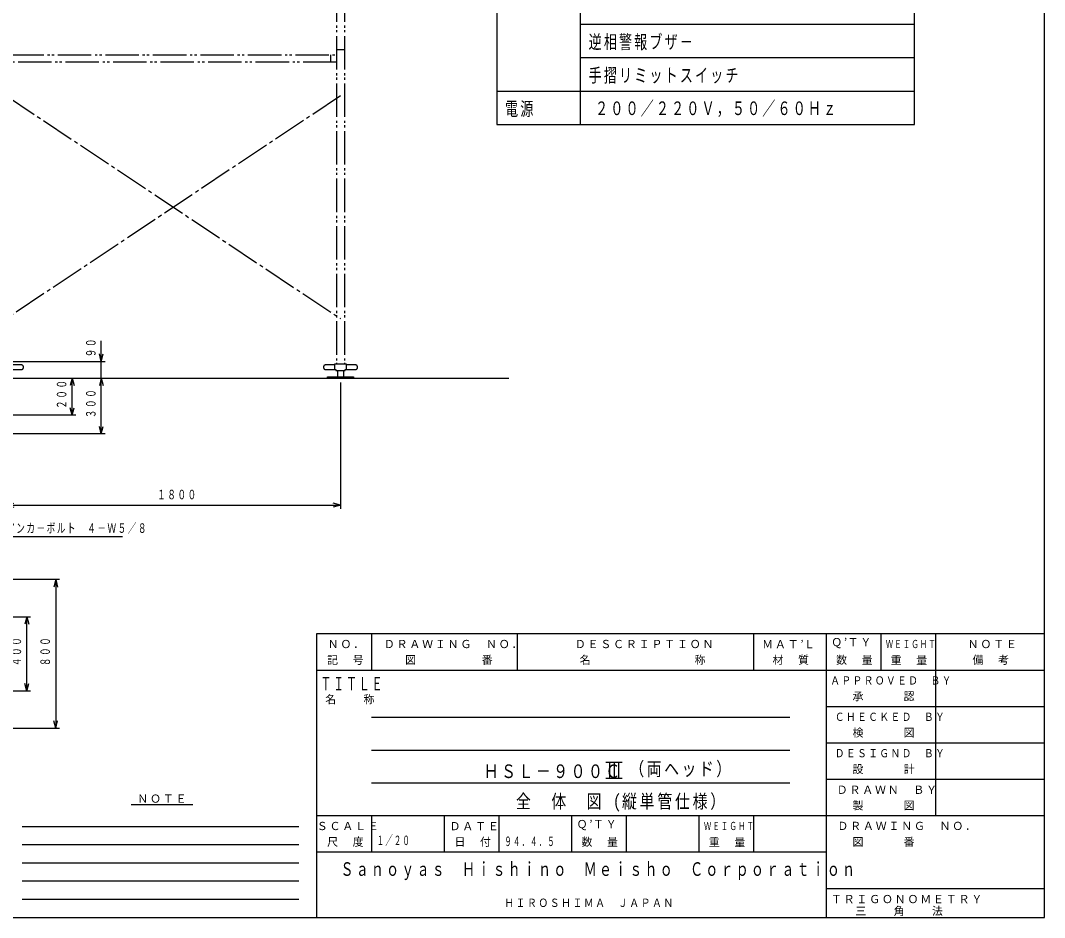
# Model space of a CAD drawing. Units: millimetres, scale not verified. Extents: x -7950 to 7710, y -5600 to 5443.
# Drawn here: x 2193 to 7710, y -5600 to -769 of the extents above; entities that cross this region are included whole.
import ezdxf

# ---------------------------------------------------------------- set-up
doc = ezdxf.new("R2010")
doc.units = ezdxf.units.MM
doc.header["$LTSCALE"] = 20
doc.linetypes.add('CHAIN2', pattern=[12, 9, -1, 1, -1])
doc.linetypes.add('DOUBLE_CHAIN2', pattern=[12.8, 9, -1, 0.6, -0.6, 0.6, -1])
doc.layers.add('0-0_1', color=1, linetype='Continuous')
doc.layers.add('0-3_10', color=7, linetype='Continuous')
doc.styles.add('ＭＳ ゴシック', font='')
doc.styles.get('ＭＳ ゴシック').set_extended_font_data('MS Gothic')

# ---------------------------------------------------------------- blocks, each defined once
blk = doc.blocks.new('D13')
at = {"layer": '0-0_1', "color": 4}
for p, q in [((12326.84, 3221.99), (12326.84, 2541.28)), ((10526.84, 2561.28), (10566.84, 2572)), ((10526.84, 2561.28), (12326.84, 2561.28)), ((10526.84, 2561.28), (10566.84, 2550.56)), ((12326.84, 2561.28), (12286.84, 2572)), ((12326.84, 2561.28), (12286.84, 2550.56))]:
    blk.add_line(p, q, dxfattribs=at)
at = {"layer": '0-0_1', "color": 7, "insert": (11338.84, 2591.28), "char_height": 51.32, "attachment_point": 7, "style": 'ＭＳ ゴシック'}
blk.add_mtext('\\T1.17;\\W0.65;１８００', dxfattribs=at)
blk = doc.blocks.new('D17')
at = {"layer": '0-0_1', "color": 4}
for p, q in [((11038.16, 3244.99), (11027.44, 3204.99)), ((11038.16, 2944.99), (11038.16, 3244.99)), ((11038.16, 3244.99), (11048.88, 3204.99)), ((11038.16, 2944.99), (11027.44, 2984.99)), ((11038.16, 2944.99), (11048.88, 2984.99)), ((11058.16, 2944.99), (10446.84, 2944.99))]:
    blk.add_line(p, q, dxfattribs=at)
at = {"layer": '0-0_1', "color": 7, "insert": (11008.16, 3028.99), "char_height": 51.32, "attachment_point": 7, "rotation": 90, "style": 'ＭＳ ゴシック'}
blk.add_mtext('\\T1.17;\\W0.65;３００', dxfattribs=at)
blk = doc.blocks.new('D18')
at = {"layer": '0-0_1', "color": 4}
for p, q in [((11038.16, 3244.99), (11038.16, 3444.89)), ((11038.16, 3334.99), (11027.44, 3374.99)), ((11038.16, 3334.99), (11048.88, 3374.99)), ((10063.3, 3334.99), (11058.16, 3334.99))]:
    blk.add_line(p, q, dxfattribs=at)
at = {"layer": '0-0_1', "color": 7, "insert": (11008.16, 3356.89), "char_height": 51.32, "attachment_point": 7, "rotation": 90, "style": 'ＭＳ ゴシック'}
blk.add_mtext('\\T1.17;\\W0.65;９０', dxfattribs=at)
blk = doc.blocks.new('D19')
at = {"layer": '0-0_1', "color": 4}
for p, q in [((10880.71, 3244.99), (10869.99, 3204.99)), ((10880.71, 3044.99), (10880.71, 3244.99)), ((10880.71, 3244.99), (10891.43, 3204.99)), ((10900.71, 3044.99), (9990.84, 3044.99)), ((10880.71, 3044.99), (10869.99, 3084.99)), ((10880.71, 3044.99), (10891.43, 3084.99))]:
    blk.add_line(p, q, dxfattribs=at)
at = {"layer": '0-0_1', "color": 7, "insert": (10850.71, 3078.99), "char_height": 51.32, "attachment_point": 7, "rotation": 90, "style": 'ＭＳ ゴシック'}
blk.add_mtext('\\T1.17;\\W0.65;２００', dxfattribs=at)
blk = doc.blocks.new('D22')
at = {"layer": '0-0_1', "color": 4}
for p, q in [((10812.2, 2159.56), (10446.84, 2159.56)), ((10792.2, 2159.56), (10781.48, 2119.56)), ((10792.2, 2159.56), (10792.2, 1359.56)), ((10792.2, 2159.56), (10802.92, 2119.56)), ((10792.2, 1359.56), (10781.48, 1399.56)), ((10792.2, 1359.56), (10802.92, 1399.56)), ((10446.84, 1359.56), (10812.2, 1359.56))]:
    blk.add_line(p, q, dxfattribs=at)
at = {"layer": '0-0_1', "color": 7, "insert": (10762.2, 1693.56), "char_height": 51.32, "attachment_point": 7, "rotation": 90, "style": 'ＭＳ ゴシック'}
blk.add_mtext('\\T1.17;\\W0.65;８００', dxfattribs=at)
blk = doc.blocks.new('D23')
at = {"layer": '0-0_1', "color": 4}
for p, q in [((10072.84, 1959.56), (10656.75, 1959.56)), ((10636.75, 1959.56), (10626.03, 1919.56)), ((10636.75, 1559.56), (10636.75, 1959.56)), ((10636.75, 1959.56), (10647.47, 1919.56)), ((10656.75, 1559.56), (10072.84, 1559.56)), ((10636.75, 1559.56), (10626.03, 1599.56)), ((10636.75, 1559.56), (10647.47, 1599.56))]:
    blk.add_line(p, q, dxfattribs=at)
at = {"layer": '0-0_1', "color": 7, "insert": (10606.75, 1693.56), "char_height": 51.32, "attachment_point": 7, "rotation": 90, "style": 'ＭＳ ゴシック'}
blk.add_mtext('\\T1.17;\\W0.65;４００', dxfattribs=at)
blk = doc.blocks.new('D24')
at = {"layer": '0-0_1', "color": 4}
for q in [(10053.65, 2004.62), (10068.65, 1989.31)]:
    blk.add_line((10032.58, 1968.97), q, dxfattribs=at)
blk.add_lwpolyline([(10032.58, 1968.97), (10464.92, 2392.56), (11152.7, 2392.56)], dxfattribs=at)

msp = doc.modelspace()

# ---------------------------------------------------------------- linework, layer by layer
at = {"layer": '0-0_1', "color": 2, "linetype": 'DOUBLE_CHAIN2'}
for p, q in [((3895.49, 2474.99), (3895.49, -2619.51)), ((3895.49, -925.01), (3938.19, -925.01)), ((2138.19, -953.67), (3895.49, -953.67)), ((3862.84, -953.67), (3862.84, -993.67)), ((3895.49, -993.67), (2138.19, -993.67)), ((2198.34, -2624.51), (2149.84, -2624.51)), ((2208.34, -2638.51), (2208.34, -2634.51)), ((3825.34, -2634.51), (3825.34, -2638.51)), ((3883.84, -2624.51), (3835.34, -2624.51)), ((3883.84, -2619.51), (3883.84, -2648.51)), ((3998.34, -2624.51), (3949.84, -2624.51)), ((4008.34, -2638.51), (4008.34, -2634.51)), ((2142.84, -2648.51), (2198.34, -2648.51)), ((3835.34, -2648.51), (3890.84, -2648.51)), ((3890.84, -2648.51), (3890.84, -2654.51)), ((3890.84, -2654.51), (3942.84, -2654.51)), ((3901.34, -2654.51), (3901.34, -2689.01)), ((3932.34, -2654.51), (3932.34, -2689.01)), ((3942.84, -2648.51), (3998.34, -2648.51)), ((3942.84, -2654.51), (3942.84, -2648.51))]:
    msp.add_line(p, q, dxfattribs=at)
at = {"layer": '0-0_1', "color": 4}
for p, q in [((5208.76, 1190.68), (5208.76, -1329.32)), ((5208.76, -789.32), (7008.76, -789.32)), ((5208.76, -969.32), (7008.76, -969.32)), ((4758.76, -1149.32), (7008.76, -1149.32))]:
    msp.add_line(p, q, dxfattribs=at)
at = {"layer": '0-0_1', "color": 2, "linetype": 'CHAIN2'}
for p, q in [((3916.84, -1175.01), (2116.84, -2375.01)), ((2116.84, -1175.01), (3916.84, -2375.01))]:
    msp.add_line(p, q, dxfattribs=at)
at = {"layer": '0-0_1'}
msp.add_line((-7860.19, -2695.01), (4823.41, -2695.01), dxfattribs=at)
at = {"layer": '0-0_1', "color": 2, "linetype": 'DOUBLE_CHAIN2'}
for points in [[(3895.49, 2474.99), (3938.19, 2474.99), (3938.19, -2619.51)], [(3949.84, -2648.51), (3949.84, -2619.51), (3883.84, -2619.51)], [(3846.84, -2695.01), (3846.84, -2689.01), (3986.84, -2689.01), (3986.84, -2695.01)]]:
    msp.add_lwpolyline(points, dxfattribs=at)
at = {"layer": '0-0_1', "color": 4}
msp.add_lwpolyline([(4758.76, 1370.68), (4758.76, -1329.32), (7008.76, -1329.32), (7008.76, 1370.68)], close=True, dxfattribs=at)
at = {"layer": '0-0_1', "color": 2, "linetype": 'DOUBLE_CHAIN2'}
for centre, start, end in [((2198.34, -2634.51), 0, 90), ((2198.34, -2638.51), 270, 0), ((3835.34, -2634.51), 90, 180), ((3835.34, -2638.51), 180, 270), ((3998.34, -2634.51), 0, 90), ((3998.34, -2638.51), 270, 0)]:
    msp.add_arc(centre, 10, start, end, dxfattribs=at)
at = {"layer": '0-3_10'}
for p, q in [((4084, -4071.2), (4084, -4267.2)), ((4868, -4071.2), (4868, -4267.2)), ((6142, -4071.2), (6142, -4267.2)), ((6534, -4071.2), (6534, -5600)), ((6828, -4071.2), (6828, -4267.2)), ((7122, -4071.2), (7122, -5051.2)), ((3790, -4267.2), (7710, -4267.2)), ((6534, -4463.2), (7710, -4463.2)), ((4084, -4522), (6338, -4522)), ((6534, -4659.2), (7710, -4659.2)), ((4084, -4698.4), (6338, -4698.4)), ((6534, -4855.2), (7710, -4855.2)), ((4084, -4874.8), (6338, -4874.8)), ((3790, -5051.2), (7710, -5051.2)), ((4084, -5051.2), (4084, -5247.2)), ((4476, -5051.2), (4476, -5247.2)), ((4770, -5051.2), (4770, -5247.2)), ((5162, -5051.2), (5162, -5247.2)), ((5456, -5051.2), (5456, -5247.2)), ((5848, -5051.2), (5848, -5247.2)), ((6142, -5051.2), (6142, -5247.2)), ((3790, -5247.2), (6534, -5247.2)), ((6534, -5443.2), (7710, -5443.2))]:
    msp.add_line(p, q, dxfattribs=at)
at = {"layer": '0-3_10', "color": 5}
for p, q in [((5346.56, -4763.66), (5434.97, -4763.66)), ((5367.02, -4763.66), (5367.02, -4849.15)), ((5391.13, -4763.66), (5391.13, -4849.15)), ((5413.78, -4763.66), (5413.78, -4849.15)), ((5346.56, -4849.15), (5434.97, -4849.15)), ((3121.7, -4992.4), (2788.5, -4992.4)), ((2202.4, -5110), (3692, -5110)), ((3692, -5208), (2202.4, -5208)), ((2202.4, -5306), (3692, -5306)), ((3692, -5404), (2202.4, -5404)), ((2202.4, -5502), (3692, -5502))]:
    msp.add_line(p, q, dxfattribs=at)
at = {"layer": '0-3_10'}
msp.add_lwpolyline([(-7950, -5600), (7710, -5600), (7710, 5443.2), (-7950, 5443.2)], close=True, dxfattribs=at)
msp.add_lwpolyline([(3790, -5600), (3790, -4071.2), (7710, -4071.2)], dxfattribs=at)

# ---------------------------------------------------------------- block references
at = {"layer": '0-0_1'}
for name in ['D18', 'D19', 'D17', 'D13', 'D24', 'D22', 'D23']:
    msp.add_blockref(name, (-8410, -5940), dxfattribs=at)

# ---------------------------------------------------------------- texts
at = {"layer": '0-0_1', "color": 7, "attachment_point": 7, "style": 'ＭＳ ゴシック'}
for s, insert, char_height in [('\\T1.17;\\W0.7;逆相警報ブザ－', (5253.76, -929.32), 73.31), ('\\T1.17;\\W0.7;手摺リミットスイッチ', (5253.76, -1109.32), 73.31), ('\\T1.17;\\W0.7;電源', (4803.76, -1289.32), 73.31), ('\\T1.17;\\W0.7;２００／２２０Ｖ，５０／６０Ｈｚ', (5288.76, -1289.32), 73.31), ('\\T1.17;\\W0.65;※アンカ－ボルト\u3000４－Ｗ５／８', (2060.19, -3534.5), 51.32)]:
    msp.add_mtext(s, dxfattribs=dict(at, insert=insert, char_height=char_height))
at = {"layer": '0-3_10', "attachment_point": 7, "style": 'ＭＳ ゴシック'}
for s, insert, char_height in [('\\T1.17;ＮＯ．', (3847.9, -4150.03), 43.11), ('\\T1.17;ＤＲＡＷＩＮＧ\u3000ＮＯ．', (4150.27, -4150.03), 43.11), ('\\T1.17;ＤＥＳＣＲＩＰＴＩＯＮ', (5179.27, -4150.03), 43.11), ('\\T1.17;ＭＡＴ’Ｌ', (6188.67, -4150.03), 43.11), ('\\T1.17;Ｑ’ＴＹ', (6561.07, -4150.03), 43.11), ('\\T1.17;\\W0.65;ＷＥＩＧＨＴ', (6855.07, -4150.03), 43.11), ('\\T1.17;ＮＯＴＥ', (7296.07, -4150.03), 43.11), ('\\T1.17;記\u3000号', (3844.75, -4239.49), 43.11), ('\\T1.17;図\u3000\u3000\u3000\u3000\u3000番', (4264.72, -4239.49), 43.11), ('\\T1.17;名\u3000\u3000\u3000\u3000\u3000\u3000\u3000\u3000称', (5205.52, -4239.49), 43.11), ('\\T1.17;材\u3000質', (6244.32, -4239.49), 43.11), ('\\T1.17;数\u3000量', (6587.32, -4239.49), 43.11), ('\\T1.17;重\u3000量', (6881.32, -4239.49), 43.11), ('\\T1.17;備\u3000考', (7322.32, -4239.49), 43.11), ('\\T1.17;\\W0.85;ＡＰＰＲＯＶＥＤ\u3000ＢＹ', (6556.17, -4346.03), 43.11), ('\\T1.17;\\W0.6;ＴＩＴＬＥ', (3808.95, -4377), 71.85), ('\\T1.17;名\u3000\u3000称', (3834.73, -4451.48), 43.11), ('\\T1.17;承\u3000\u3000\u3000認', (6675.52, -4435.49), 43.11), ('\\T1.17;\\W0.85;ＣＨＥＣＫＥＤ\u3000ＢＹ', (6580.67, -4542.03), 43.11), ('\\T1.17;検\u3000\u3000\u3000図', (6675.52, -4631.49), 43.11), ('\\T1.17;\\W0.85;ＤＥＳＩＧＮＤ\u3000ＢＹ', (6580.67, -4738.03), 43.11), ('\\T1.17;\\W0.8;ＨＳＬ－９００Ｃ', (4688.72, -4850.29), 73.31), ('\\T1.17;\\W0.8;（両ヘッド）', (5473.42, -4845.69), 73.31), ('\\T1.17;設\u3000\u3000\u3000計', (6675.52, -4827.49), 43.11), ('\\T1.17;ＤＲＡＷＮ\u3000ＢＹ', (6590.47, -4934.03), 43.11), ('\\T1.17;ＮＯＴＥ', (2821.99, -4982.6), 43.11), ('\\T1.19;\\W0.8;全\u3000体\u3000図\\~(縦単管仕様）', (4862.5, -5030.52), 73.31), ('\\T1.17;製\u3000\u3000\u3000図', (6675.52, -5023.49), 43.11), ('\\T1.17;Ｑ’ＴＹ', (5189.07, -5130.03), 43.11), ('\\T1.17;ＳＣＡＬＥ', (3789.1, -5130.03), 43.11), ('\\T1.17;ＤＡＴＥ', (4504.5, -5130.03), 43.11), ('\\T1.17;\\W0.65;ＷＥＩＧＨＴ', (5875.07, -5130.03), 43.11), ('\\T1.17;ＤＲＡＷＩＮＧ\u3000ＮＯ．', (6594.07, -5129.54), 43.11), ('\\T1.17;尺\u3000度', (3844.75, -5219.49), 43.11), ('\\T1.17;\\W0.55;１／２０', (4111.92, -5216.17), 51.32), ('\\T1.17;日\u3000付', (4530.75, -5219.49), 43.11), ('\\T1.17;\\W0.55;９４．４．５', (4799.86, -5216.17), 51.32), ('\\T1.17;数\u3000量', (5215.32, -5219.49), 43.11), ('\\T1.17;重\u3000量', (5901.32, -5219.49), 43.11), ('\\T1.17;図\u3000\u3000\u3000番', (6675.52, -5219.49), 43.11), ('\\T1.17;\\W0.7;Ｓａｎｏｙａｓ\u3000Ｈｉｓｈｉｎｏ\u3000Ｍｅｉｓｈｏ\u3000Ｃｏｒｐｏｒａｔｉｏｎ', (3916.83, -5399.07), 73.31), ('\\T1.17;\\W0.85;ＨＩＲＯＳＨＩＭＡ\u3000ＪＡＰＡＮ', (4799.44, -5544.08), 43.99), ('\\T1.17;ＴＲＩＧＯＮＯＭＥＴＲＹ', (6559.01, -5523.57), 43.11), ('\\T1.17;三\u3000\u3000角\u3000\u3000法', (6690.77, -5592.16), 43.11)]:
    msp.add_mtext(s, dxfattribs=dict(at, insert=insert, char_height=char_height))

doc.saveas('drawing.dxf')
